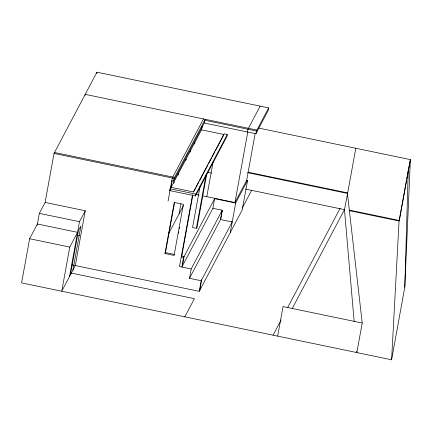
<?xml version="1.0" encoding="UTF-8"?>
<svg xmlns="http://www.w3.org/2000/svg" width="432" height="432" viewBox="0 0 432 432"><rect width="100%" height="100%" fill="white"/><g stroke="black" fill="none" stroke-linecap="round" stroke-linejoin="round"><path stroke-width="0.65" d="M37.168 225.315L39.344 213.349L45.117 202.414L85.261 210.762L75.303 265.567L61.744 291.238L69.768 247.077L77.549 232.34L37.406 223.997L29.624 238.734L21.6 282.89L391.597 359.807L404.789 287.199L408.262 170.429L410.4 159.619L258.784 128.099M404.789 287.199L410.4 159.619L406.912 178.805M391.597 359.807L399.071 221L408.262 170.429M196.884 228.199L206.734 173.993M45.117 202.414L54.022 153.43L96.925 72.193L268.612 107.887L268.11 110.641L255.911 133.742L204.228 123.001L173.524 181.132L171.774 180.77M85.018 95.461L85.217 94.36L256.905 130.048L256.403 132.808M96.687 73.516L96.925 72.193M69.525 276.502L79.488 221.692L85.261 210.762M70.427 274.801L78.451 230.639L80.924 225.958L72.9 270.113M170.921 187.272L193.401 191.948L224.1 133.828L227.313 134.498L226.978 136.339L195.491 195.955L169.792 190.615L170.127 188.773L170.921 187.272L172.049 181.062M168.07 201.139L172.276 178.011L203.472 118.94M173.524 181.132L174.026 178.373L205.222 119.308M164.965 253.535L174.253 202.424L183.368 204.32L174.08 255.431L164.965 253.535L165.467 252.585L174.636 202.138M179.086 213.808L180.895 203.855M178.443 233.237L178.686 231.908M179.291 228.593L179.528 227.264M204.228 123.001L204.73 120.242L256.408 130.988L268.612 107.887M192.564 194.74L179.512 266.566L191.192 268.996L222.226 210.238L212.884 208.294L181.85 267.052L183.6 257.407L214.801 198.342M183.6 257.407L181.267 256.927L181.769 255.971L192.829 195.113M182.353 266.101L184.102 256.457L181.769 255.971M195.491 195.955L195.826 194.114L227.313 134.498M200.011 186.554L192.559 227.567L196.355 228.361L205.972 175.435M222.226 210.238L220.531 219.559L232.211 221.989L201.177 280.746L189.497 278.316L191.192 268.996M206.793 196.679L213.068 162.162M212.884 208.294L214.634 198.655L235.656 203.024L247.531 180.544L246.656 180.365L234.949 202.527L202.354 195.755M72.009 264.881L199.255 291.335L201.177 280.746M199.746 290.396L201.674 279.806M220.811 218.624L222.28 210.546M247.444 131.981L247.941 129.227L260.145 106.126M234.949 202.527L247.817 131.706M230.288 232.578L235.656 203.024M246.656 180.365L255.193 133.369M255.911 133.742L256.408 130.988M247.531 180.544L242.158 210.098L199.255 291.335M277.668 336.123L283.041 306.569L362.221 323.028L356.848 352.582L356.735 351.243M347.333 194.854L355.801 148.268M399.454 219.834L401.501 208.586M401.744 207.263L406.674 180.128M170.003 189.464L170.294 188.914M170.797 187.963L201.49 129.848L202.176 126.085L201.49 129.848L223.976 134.519L215.514 150.53M169.792 190.615L170.084 190.069M173.686 183.244L174.307 182.066M178.027 175.019L178.648 173.848M185.782 160.342L186.403 159.165M190.123 152.129L190.739 150.957M194.449 143.937L195.064 142.765M168.712 233.447L183.443 205.556M193.59 192.046L195.469 188.487M196.096 187.299L198.914 181.964M199.541 180.776L207.997 164.765M208.624 163.582L211.442 158.242M212.069 157.054L214.888 151.718M189.497 278.316L220.698 219.245M231.336 221.805L231.498 221.492M184.82 316.823L194.4 298.679L71.323 273.094M242.222 208.138L251.618 190.35M273.089 335.173L281.162 319.891M287.701 307.503L340.157 208.197M292.28 308.459L344.471 209.65L347.69 192.904L247.99 172.179M247.725 172.681L347.42 193.406L362.221 323.028M207.727 172.271L211.685 173.092M349.342 210.103L399.335 220.498L399.071 221L349.072 210.605M245.7 189.119L344.471 209.65L354.175 321.716M54.524 152.48L174.528 177.422M54.022 153.43L174.026 178.373M170.127 188.773L195.826 194.114M196.02 194.438L199.19 195.097M39.344 213.349L79.488 221.692M165.467 252.585L174.582 254.48M77.382 235.327L79.358 235.737M29.624 238.734L69.768 247.077"/></g></svg>
